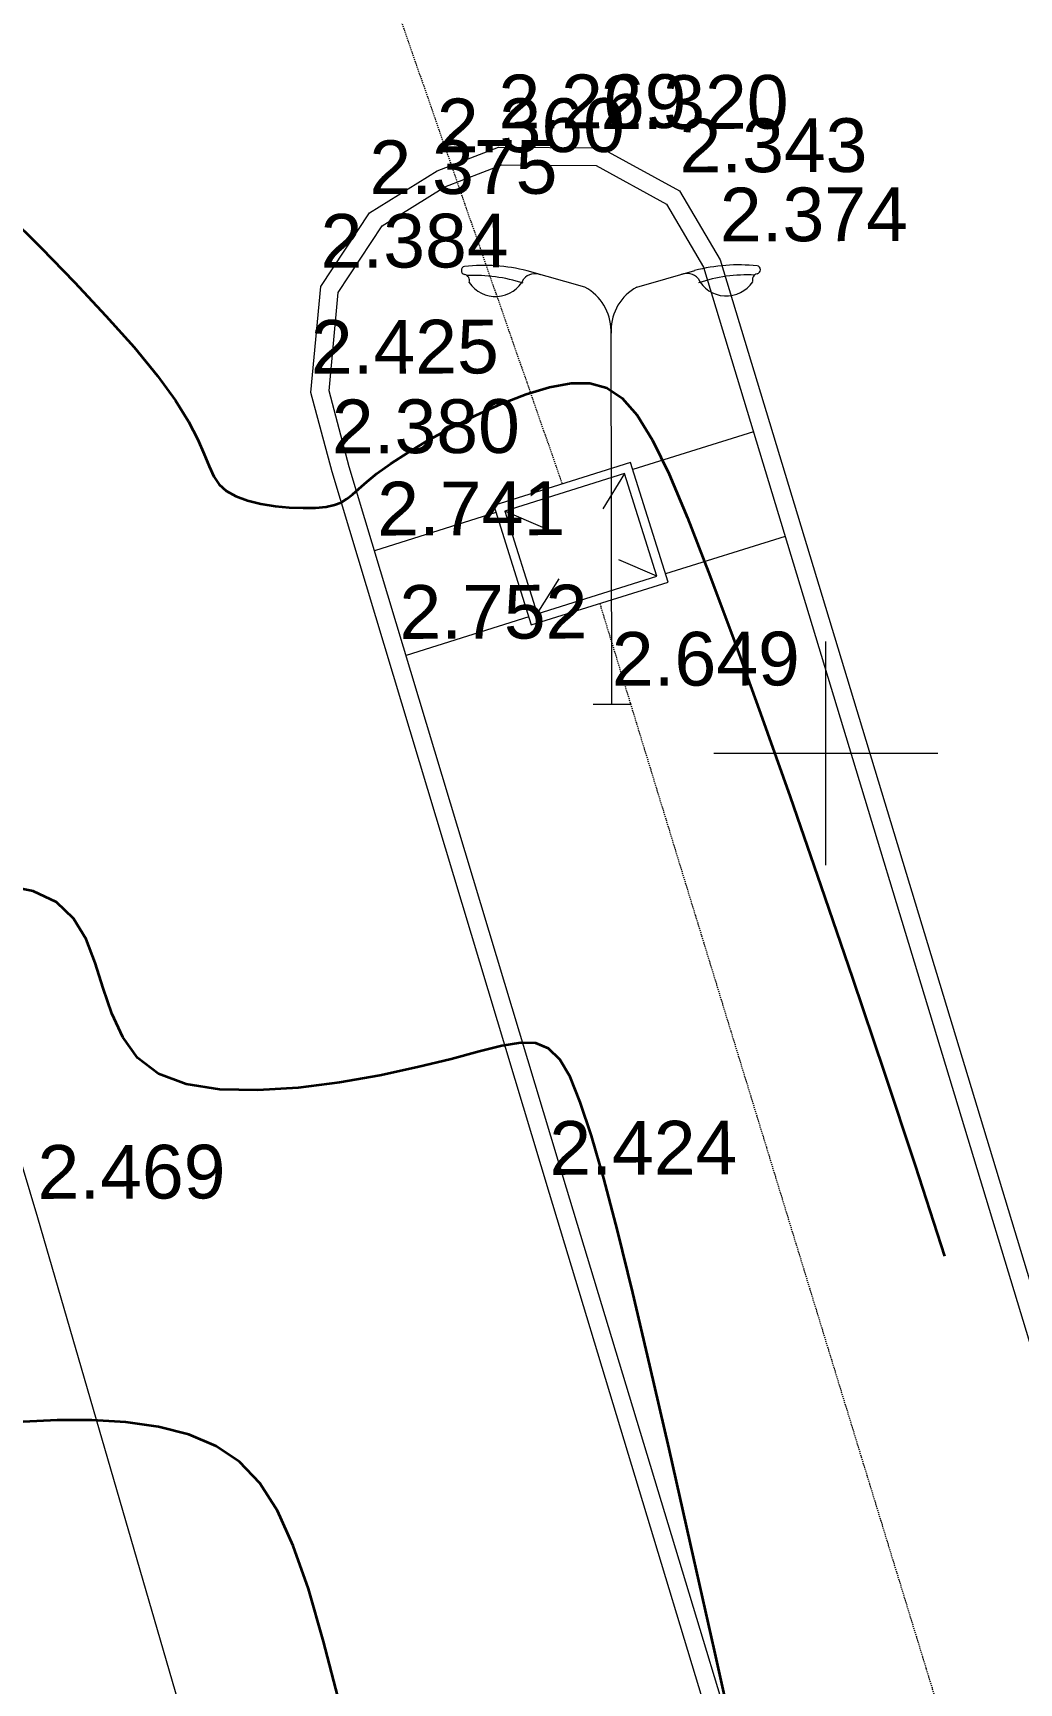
# Model space of a CAD drawing. Header units: millimetres. Extents: x 563604 to 809435, y 2337 to 1331933.
# Drawn here: x 743607 to 754609, y 1230552 to 1248977 of the extents above; entities that cross this region are included whole.
import ezdxf

# ---------------------------------------------------------------- set-up
doc = ezdxf.new("R2010")
doc.units = ezdxf.units.MM
doc.linetypes.add('IMPORT-TNM', pattern=[22.86, 12.7, -5.08, 0, -5.08])
for name, color, linetype, lineweight in [('0-1', 253, 'Continuous', 9), ('CD TAI', 7, 'Continuous', 9), ('den-1', 253, 'Continuous', 9), ('DM CAI-1', 9, 'Continuous', 35), ('khung-1', 253, 'Continuous', 9), ('MEP DUONG NHUA-1', 253, 'Continuous', 9), ('NCV_TKCS_HIEN TRANG_251226_dwg-1', 253, 'Continuous', 9), ('NM-1', 253, 'IMPORT-TNM', 9), ('Phu-1', 253, 'Continuous', 9)]:
    doc.layers.add(name, color=color, linetype=linetype, lineweight=lineweight)
doc.styles.add('Arial', font='arial_0.ttf', dxfattribs={"height": 600.128024})

# ---------------------------------------------------------------- blocks, each defined once
blk = doc.blocks.new('NCV_TKCS_HIEN TRANG_251226_dwg_hg2-2645534-TỔNG THỂ_HIỆN TRẠNG KHU ĐẤT')
at = {"layer": '0-1'}
for p, q in [((771117, 1175242), (770873, 1174851)), ((770205, 1174641), (769781, 1174823)), ((771477, 1174097), (771053, 1174279))]:
    blk.add_line(p, q, dxfattribs=at)
at = {"layer": '0-1', "flags": 128}
blk.add_lwpolyline([(770075, 1173552), (771602, 1174032), (771182, 1175368), (769656, 1174888)], close=True, dxfattribs=at)
blk.add_lwpolyline([(770141, 1173678), (771477, 1174097), (771117, 1175242), (769781, 1174823), (770141, 1173678), (770385, 1174069)], dxfattribs=at)
blk = doc.blocks.new('NCV_TKCS_HIEN TRANG_251226_dwg_CS2-2645536-TỔNG THỂ_HIỆN TRẠNG KHU ĐẤT')
at = {"layer": 'den-1'}
for p, q in [((758276, 1218114), (757630, 1218298)), ((758856, 1218115), (759501, 1218303)), ((758787, 1213457), (758366, 1213456))]:
    blk.add_line(p, q, dxfattribs=at)
at = {"layer": 'den-1', "flags": 128}
blk.add_lwpolyline([(758577, 1213457), (758567, 1217603), (758567, 1217632), (758567, 1217603)], dxfattribs=at)
at = {"layer": 'den-1'}
for centre, radius, start, end in [((756942, 1218302), 45.6, 101.1723, 259.0979), ((757141, 1216325), 2033, 76.0947, 95.883), ((756918, 1218190), 69.3, 28.6194, 77.1238), ((757047, 1216518), 1728, 71.8403, 92.8525), ((757720, 1218096), 170, 68.8671, 138.5944), ((759411, 1218100), 170, 41.6758, 111.4031), ((759998, 1216331), 2033, 84.3872, 104.1755), ((760091, 1216525), 1728, 87.4177, 108.4299), ((760213, 1218198), 69.3, 103.1464, 151.6508), ((760189, 1218310), 45.6, 281.1723, 79.0979), ((756918, 1218190), 69.3, 342.5188, 28.2186), ((757277, 1218363), 352, 213.4839, 333.9206), ((758021, 1217631), 546, 0.1351, 62.1642), ((759113, 1217634), 546, 118.106, 180.1351), ((759853, 1218369), 352, 206.3496, 326.7863), ((760213, 1218198), 69.3, 152.0515, 197.7514)]:
    blk.add_arc(centre, radius, start, end, dxfattribs=at)
blk = doc.blocks.new('NCV_TKCS_HIEN TRANG_251226_dwg-1595164-TỔNG THỂ_HIỆN TRẠNG KHU ĐẤT')
at = {"layer": 'DM CAI-1', "flags": 128}
for points in [[(747029, 1230315), (746849, 1231016), (746680, 1231602), (746511, 1232084), (746333, 1232474), (746136, 1232782), (745912, 1233020), (745651, 1233198), (745347, 1233327), (745008, 1233414), (744642, 1233465), (744262, 1233488), (743876, 1233488), (743497, 1233470)], [(751506, 1229593), (751212, 1230914), (750944, 1232105), (750704, 1233165), (750490, 1234097), (750299, 1234908), (750128, 1235603), (749976, 1236186), (749838, 1236663), (749714, 1237039), (749599, 1237319), (749484, 1237515), (749360, 1237637), (749218, 1237695), (749048, 1237702), (748840, 1237667), (748584, 1237603), (748272, 1237519), (747898, 1237428), (747476, 1237337), (747026, 1237258), (746565, 1237199), (746114, 1237170), (745691, 1237180), (745315, 1237238), (745006, 1237355), (744774, 1237534), (744608, 1237765), (744487, 1238029), (744391, 1238311), (744301, 1238593), (744198, 1238858), (744060, 1239090), (743869, 1239272), (743610, 1239393), (743293, 1239459)], [(743316, 1246959), (743696, 1246577), (744068, 1246193), (744419, 1245819), (744734, 1245467), (744996, 1245148), (745196, 1244872), (745341, 1244637), (745445, 1244438), (745518, 1244273), (745574, 1244138), (745626, 1244026), (745684, 1243936), (745762, 1243863), (745869, 1243803), (746001, 1243755), (746149, 1243719), (746307, 1243694), (746466, 1243678), (746620, 1243673), (746760, 1243676), (746879, 1243687), (746971, 1243706), (747045, 1243734), (747108, 1243773), (747170, 1243823), (747241, 1243886), (747330, 1243963), (747445, 1244056), (747597, 1244167), (747792, 1244294), (748022, 1244432), (748279, 1244573), (748552, 1244710), (748831, 1244836), (749108, 1244942), (749371, 1245021), (749611, 1245065), (749822, 1245067), (750009, 1245016), (750182, 1244900), (750349, 1244708), (750520, 1244429), (750704, 1244052), (750910, 1243564), (751146, 1242956), (751420, 1242221), (751725, 1241377), (752055, 1240447), (752400, 1239454), (752753, 1238421), (753106, 1237372), (753451, 1236329), (753780, 1235317)]]:
    blk.add_lwpolyline(points, dxfattribs=at)
at = {"layer": 'khung-1'}
for p, q in [((752454, 1239683), (752454, 1242183)), ((751204, 1240933), (753704, 1240933))]:
    blk.add_line(p, q, dxfattribs=at)
at = {"layer": 'MEP DUONG NHUA-1', "flags": 128}
blk.add_lwpolyline([(716231, 1321592), (717133, 1319976), (720696, 1309814), (723367, 1301357), (725670, 1294397), (733749, 1266649), (735368, 1261955), (739458, 1249813), (743658, 1235751), (749920, 1214170), (754437, 1199109), (756929, 1191184), (760667, 1178214), (762673, 1171661), (768013, 1151456)], dxfattribs=at)
at = {"layer": 'NM-1'}
for p, q in [((740893, 1268727), (749511, 1243942)), ((749931, 1242606), (757716, 1217182))]:
    blk.add_line(p, q, dxfattribs=at)
at = {"layer": 'Phu-1'}
for p, q in [((751645, 1244524), (750300, 1244101)), ((748773, 1243622), (747417, 1243196)), ((751999, 1243355), (750666, 1242936)), ((749139, 1242456), (747769, 1242026))]:
    blk.add_line(p, q, dxfattribs=at)
at = {"layer": 'Phu-1', "flags": 128}
for points in [[(769028, 1171105), (766169, 1180527), (761657, 1195370), (760085, 1200664), (755803, 1214758), (749370, 1236019), (746943, 1244076), (746708, 1244964), (746817, 1246147), (747361, 1246970), (748115, 1247437), (748802, 1247703), (749942, 1247696), (750822, 1247213), (751273, 1246442), (773708, 1172423)], [(769210, 1171194), (766360, 1180585), (761848, 1195428), (760277, 1200721), (755994, 1214816), (749561, 1236077), (747136, 1244131), (746910, 1244981), (747012, 1246079), (747504, 1246823), (748204, 1247257), (748839, 1247503), (749890, 1247496), (750677, 1247064), (751088, 1246361), (773506, 1172400)]]:
    blk.add_lwpolyline(points, dxfattribs=at)
for name, p in [('NCV_TKCS_HIEN TRANG_251226_dwg_CS2-2645536-TỔNG THỂ_HIỆN TRẠNG KHU ĐẤT', (-8510, 28023)), ('NCV_TKCS_HIEN TRANG_251226_dwg_hg2-2645534-TỔNG THỂ_HIỆN TRẠNG KHU ĐẤT', (-20908, 68814))]:
    blk.add_blockref(name, p)
at = {"layer": 'CD TAI', "char_height": 600.1, "width": 2512.82, "attachment_point": 1, "rotation": 0.1346, "line_spacing_factor": 0.941778, "style": 'Arial'}
for s, insert in [('2.269', (748800, 1248511)), ('2.320', (749940, 1248503)), ('2.360', (748113, 1248244)), ('2.343', (750820, 1248020)), ('2.375', (747360, 1247777)), ('2.374', (751271, 1247249)), ('2.384', (746815, 1246955)), ('2.425', (746706, 1245771)), ('2.380', (746941, 1244883)), ('2.741', (747447, 1243965)), ('2.752', (747695, 1242811)), ('2.649', (750065, 1242287)), ('2.424', (749368, 1236826)), ('2.469', (743656, 1236558))]:
    blk.add_mtext(s, dxfattribs=dict(at, insert=insert))

msp = doc.modelspace()

# ---------------------------------------------------------------- block references
at = {"layer": 'NCV_TKCS_HIEN TRANG_251226_dwg-1'}
msp.add_blockref('NCV_TKCS_HIEN TRANG_251226_dwg-1595164-TỔNG THỂ_HIỆN TRẠNG KHU ĐẤT', (0, 0), dxfattribs=at)

doc.saveas('drawing.dxf')
